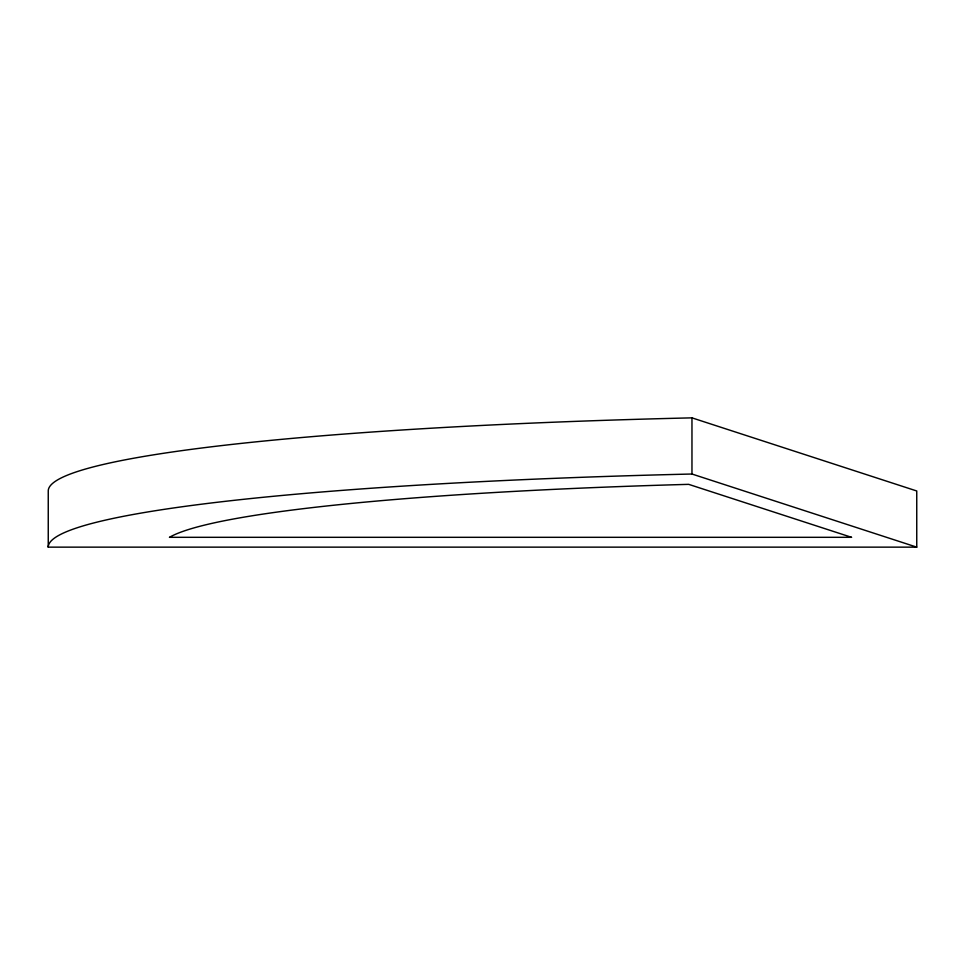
<?xml version="1.0" encoding="UTF-8"?>
<svg xmlns="http://www.w3.org/2000/svg" width="965" height="965" viewBox="0 0 965 965"><rect width="100%" height="100%" fill="white"/><g stroke="black" fill="none" stroke-linecap="round" stroke-linejoin="round"><path stroke-width="1.45" d="M48.25 547.143L916.75 547.143L916.75 490.98L691.965 417.857A868.5 75.692 0 0 0 48.25 490.98L48.25 547.143A868.5 75.692 0 0 1 691.965 474.02L916.75 547.143M691.965 417.857L691.965 474.02M851.516 537.312L169.454 537.312A755.752 65.873 0 0 1 688.672 484.346L851.516 537.312"/></g></svg>
